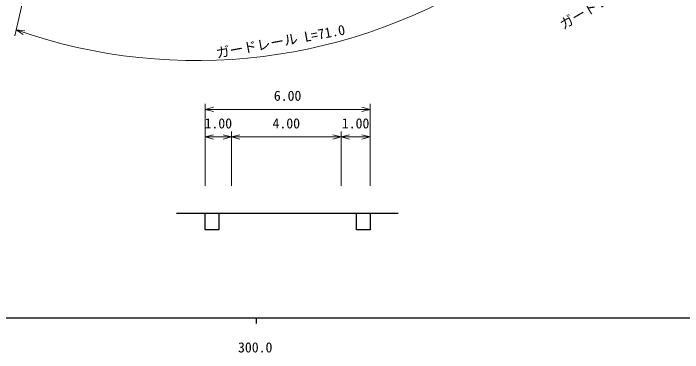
# Model space of a CAD drawing. Units: millimetres, scale not verified. Extents: x 40000 to 680000, y 20000 to 380000.
# Drawn here: x 324021 to 445300, y 198715 to 260120 of the extents above; entities that cross this region are included whole.
import ezdxf
from ezdxf.enums import TextEntityAlignment as Align

# ---------------------------------------------------------------- set-up
doc = ezdxf.new("R2010")
doc.units = ezdxf.units.MM
doc.header["$LTSCALE"] = 1000
for name, color, linetype, lineweight in [('M-BGD', 7, 'Continuous', 25), ('M-STR-HTXT', 7, 'Continuous', 13), ('M-TTL-BAND', 7, 'Continuous', 25)]:
    doc.layers.add(name, color=color, linetype=linetype, lineweight=lineweight)
doc.styles.add('ＭＳ ゴシック', font='')
doc.styles.get('ＭＳ ゴシック').set_extended_font_data('MS Gothic')

msp = doc.modelspace()

# ---------------------------------------------------------------- linework, layer by layer
at = {"layer": 'M-BGD'}
msp.add_line((353596, 223931), (393735, 223931), dxfattribs=at)
for points in [[(358764, 223931), (361229, 223931), (361229, 220921), (358764, 220921)], [(386217, 223931), (388667, 223931), (388667, 220959), (386217, 220959)]]:
    msp.add_lwpolyline(points, close=True, dxfattribs=at)
at = {"layer": 'M-STR-HTXT'}
for p, q in [((331225, 286171), (324278, 256054)), ((324527, 257135), (325819, 256285)), ((324527, 257135), (326067, 256993)), ((358764, 228931), (358764, 243747)), ((358764, 242747), (360264, 243122)), ((358764, 242747), (388667, 242747)), ((358764, 242747), (360264, 242372)), ((388667, 242747), (387167, 243122)), ((388667, 242747), (387167, 242372)), ((388667, 228931), (388667, 243747)), ((358764, 237747), (360264, 238122)), ((358764, 237747), (363554, 237747)), ((358764, 237747), (360264, 237372)), ((363554, 237747), (362054, 238122)), ((363554, 237747), (362054, 237372)), ((363554, 228931), (363554, 238747)), ((363554, 237747), (365054, 238122)), ((363554, 237747), (383404, 237747)), ((363554, 237747), (365054, 237372)), ((383404, 237747), (381904, 238122)), ((383404, 237747), (381904, 237372)), ((383404, 228931), (383404, 238747)), ((383404, 237747), (384904, 238122)), ((383404, 237747), (388667, 237747)), ((383404, 237747), (384904, 237372)), ((388667, 237747), (387167, 238122)), ((388667, 237747), (387167, 237372))]:
    msp.add_line(p, q, dxfattribs=at)
msp.add_arc((357141, 350094), 98513, 250.66717, 303.46328, dxfattribs=at)
at = {"layer": 'M-TTL-BAND'}
for p, q in [((40000, 205000), (579000, 205000)), ((368000, 205000), (368000, 204000))]:
    msp.add_line(p, q, dxfattribs=at)

# ---------------------------------------------------------------- texts
at = {"layer": 'M-BGD', "style": 'ＭＳ ゴシック'}
for s, p in [('6.00', (373715, 243747)), ('1.00', (361159, 238747)), ('4.00', (373479, 238747)), ('1.00', (386035, 238747))]:
    msp.add_text(s, height=1833, dxfattribs=at).set_placement(p, align=Align.BOTTOM_CENTER)
at = {"layer": 'M-STR-HTXT', "style": 'ＭＳ ゴシック'}
for s, rotation, p in [('ガードレール L=14.0', 30.1, (434218, 262607)), ('ガードレール L=71.0', 10.437, (372691, 253621))]:
    msp.add_text(s, height=1833, rotation=rotation, dxfattribs=at).set_placement(p, align=Align.BOTTOM_CENTER)
at = {"layer": 'M-TTL-BAND', "style": 'ＭＳ ゴシック'}
msp.add_text('300.0', height=1833, dxfattribs=at).set_placement((367844, 198195), align=Align.BOTTOM_CENTER)

doc.saveas('drawing.dxf')
